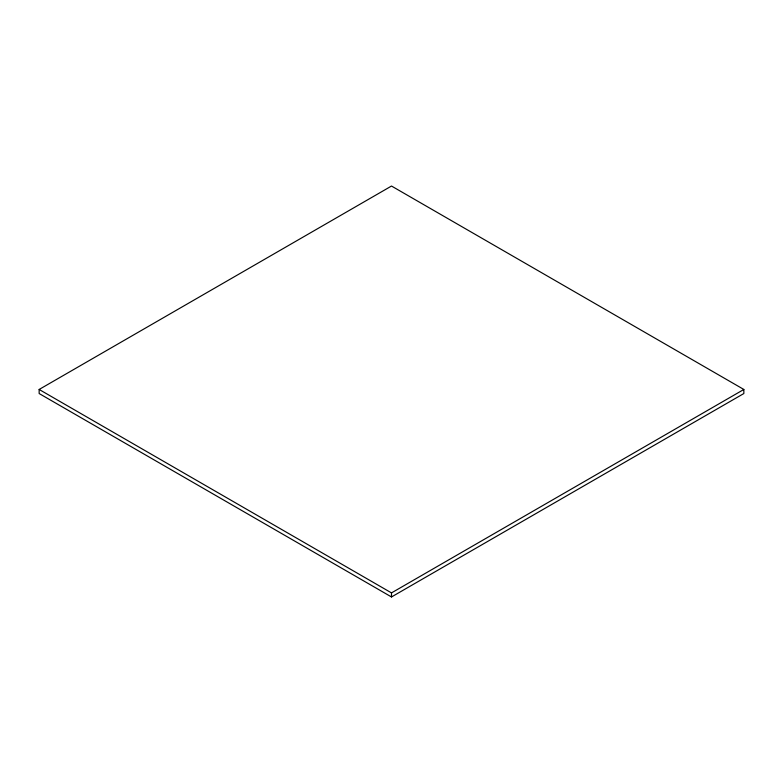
<?xml version="1.0" encoding="UTF-8"?>
<svg xmlns="http://www.w3.org/2000/svg" width="783" height="783" viewBox="0 0 783 783"><rect width="100%" height="100%" fill="white"/><g stroke="black" fill="none" stroke-linecap="round" stroke-linejoin="round"><path stroke-width="1.17" d="M39.15 389.464L391.5 186.041L743.85 389.464L743.85 393.536L391.5 596.959L39.15 393.536L39.15 389.464L391.5 592.897L743.85 389.464M391.5 592.897L391.5 596.959"/></g></svg>
